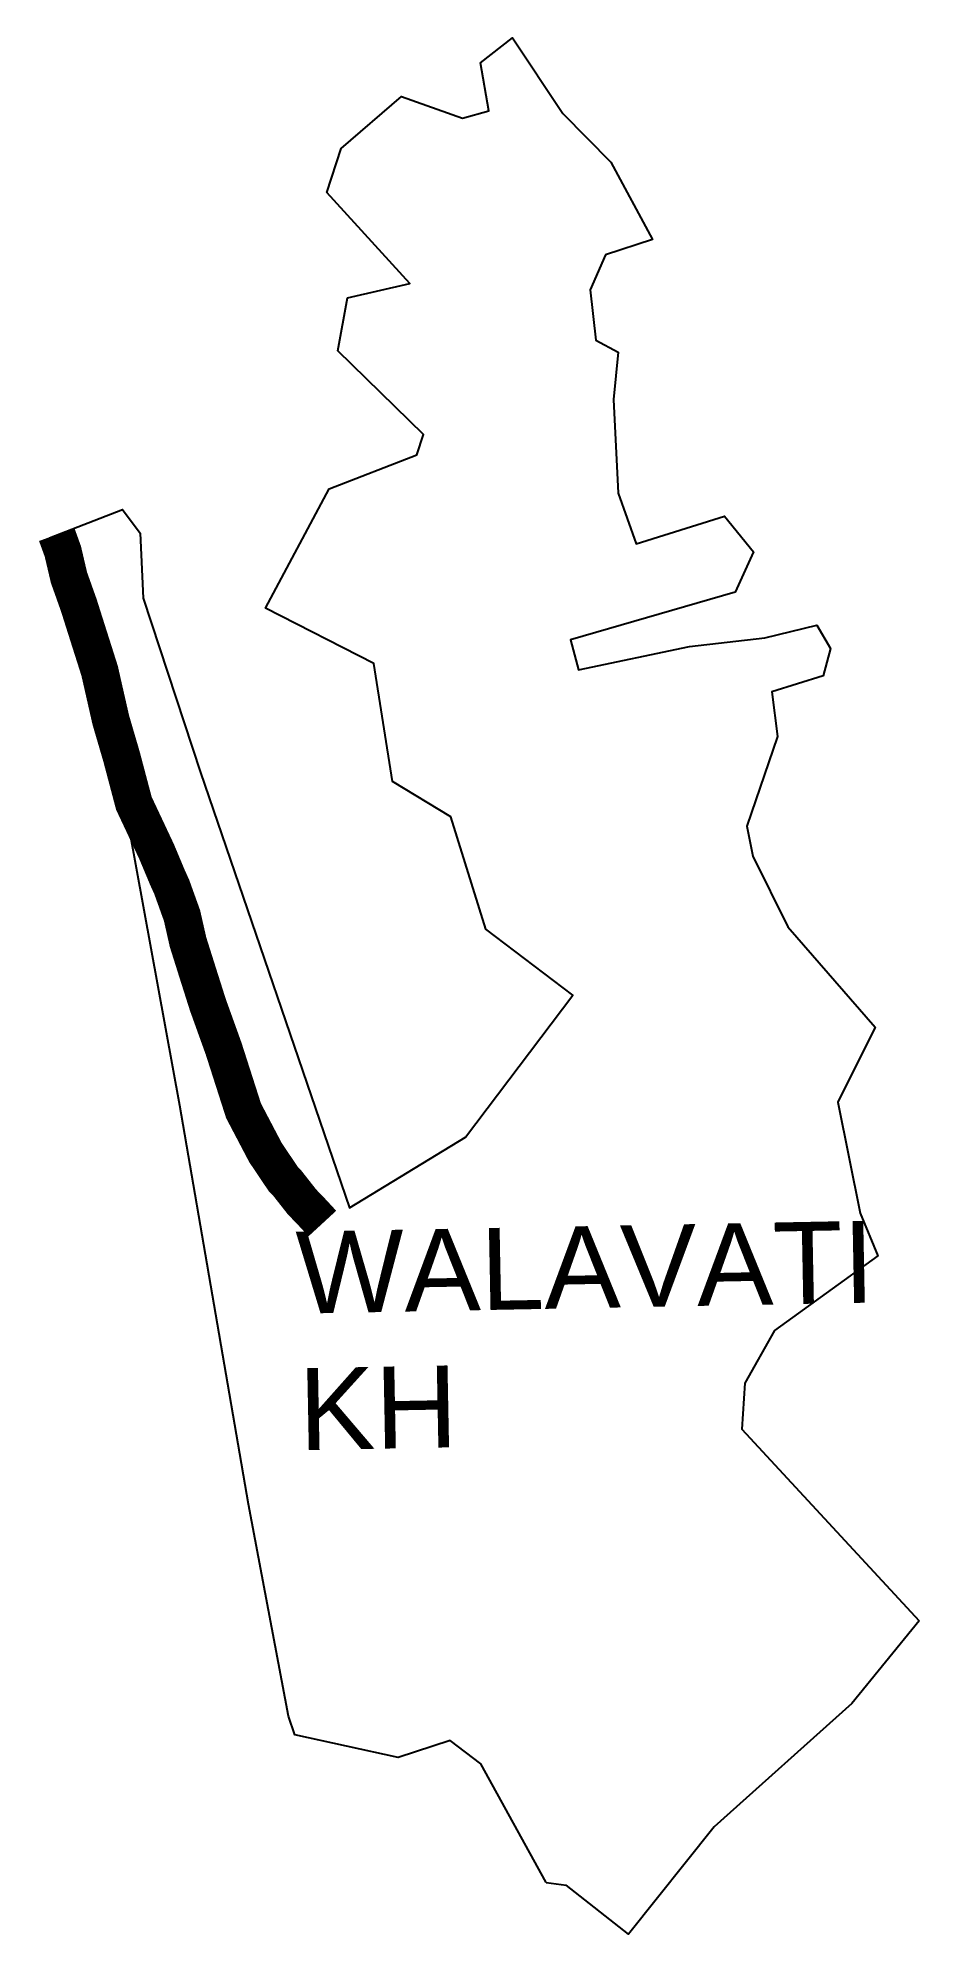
# Model space of a CAD drawing. Header units: metres. Extents: x 274747 to 289070, y 1998760 to 2074814.
# Drawn here: x 287900 to 289070, y 1998760 to 2001276 of the extents above; entities outside this region: 2.
import ezdxf

# ---------------------------------------------------------------- set-up
doc = ezdxf.new("R2010")
doc.units = ezdxf.units.M
doc.header["$MEASUREMENT"] = 0
for name, color, linetype in [('NATURALLY PROTECTED', 3, 'Continuous'), ('village', 3, 'Continuous'), ('VILLAGE NAME', 250, 'Continuous')]:
    doc.layers.add(name, color=color, linetype=linetype)
doc.styles.get("Standard").update_dxf_attribs({"font": 'arial.ttf'})

msp = doc.modelspace()

# ---------------------------------------------------------------- linework, layer by layer
at = {"layer": 'NATURALLY PROTECTED', "const_width": 50, "flags": 128}
for points in [[(274963.1, 2074788.5), (274961, 2074773.3), (274948.2, 2074695.2), (274940.5, 2074656.4), (274929.1, 2074613.7), (274923.8, 2074593.2), (274920.5, 2074578.9), (274916.9, 2074566), (274912.1, 2074547.9), (274908.9, 2074533.5), (274906.4, 2074522.6), (274901.8, 2074509.1), (274895.3, 2074483.2), (274884.1, 2074449.4), (274875, 2074420.6), (274862.6, 2074378.1), (274851.2, 2074342.2), (274850.4, 2074339.1)], [(274794.2, 2074199.6), (274788.1, 2074182.7), (274779.8, 2074162.3), (274773.5, 2074148.3), (274772.1, 2074145.1)]]:
    msp.add_lwpolyline(points, dxfattribs=at)
at = {"layer": 'NATURALLY PROTECTED', "color": 116, "true_color": 0x136734, "const_width": 50, "flags": 128}
msp.add_lwpolyline([(287925.1, 2000617), (287933.2, 2000594.6), (287941.4, 2000559.7), (287954.3, 2000523.5), (287963, 2000496), (287982, 2000436.2), (287996.9, 2000370.7), (288011, 2000322.6), (288027.5, 2000260.3), (288057.7, 2000196.1), (288072, 2000162), (288077.7, 2000149.4), (288091.4, 2000111.3), (288099.4, 2000076), (288113.1, 2000032.6), (288125.8, 1999992.6), (288146.7, 1999934.5), (288173.1, 1999852.2), (288202.2, 1999796.8), (288225.8, 1999761.7), (288231.1, 1999756.2), (288250.6, 1999731.4), (288264.7, 1999716.7), (288277.7, 1999702.6)], dxfattribs=at)
at = {"layer": 'village', "color": 3, "true_color": 0x00ff00}
msp.add_lwpolyline([(288574.9, 1998828), (288601.1, 1998824.5)], dxfattribs=at)
for points in [[(288574.9, 1998828, 0), (288488, 1998985.7, 0), (288447.3, 1999016.4, 0), (288378.3, 1998993.9, 0), (288241.2, 1999023.9, 0), (288232.6, 1999049, 0), (288179.7, 1999330.3, 0), (288088.3, 1999859.2, 0), (288021.6, 2000225, 0), (287915.3, 2000612.6, 0), (288012.4, 2000650.1, 0), (288035.9, 2000618.9, 0), (288039.8, 2000532.8, 0), (288115.9, 2000301, 0), (288313.6, 1999723.5, 0), (288467.6, 1999817.3, 0), (288610.3, 2000005.7, 0), (288494.5, 2000093.2, 0), (288448.2, 2000242.5, 0), (288370.9, 2000289.3, 0), (288346.2, 2000446, 0), (288202, 2000519.3, 0), (288286.9, 2000677.9, 0), (288403, 2000722.8, 0), (288412, 2000749.9, 0), (288298.3, 2000860.8, 0), (288310.9, 2000931, 0), (288394, 2000950.3, 0), (288283.6, 2001070.8, 0), (288302.5, 2001129.2, 0), (288382.8, 2001198.5, 0), (288463.6, 2001169.6, 0), (288498.5, 2001179.3, 0), (288487.6, 2001243.1, 0), (288530.1, 2001276.1, 0), (288596.7, 2001175.9, 0), (288660.4, 2001111.2, 0), (288715.8, 2001008.4, 0), (288653.6, 2000988.1, 0), (288633, 2000941.7, 0), (288640.7, 2000875.1, 0), (288670.2, 2000859.3, 0), (288664, 2000796.1, 0), (288670.5, 2000671.8, 0), (288694.1, 2000604.8, 0), (288811.5, 2000641.4, 0), (288850.1, 2000594.2, 0), (288825.7, 2000540.4, 0), (288607, 2000477.5, 0), (288617.8, 2000437.3, 0), (288764.9, 2000468.4, 0), (288865.1, 2000479.8, 0), (288934.2, 2000496.6, 0), (288952.1, 2000465.9, 0), (288942.4, 2000429.5, 0), (288874.4, 2000408.2, 0), (288881.9, 2000349.1, 0), (288841.2, 2000229.9, 0), (288849.1, 2000190.4, 0), (288895.5, 2000096.4, 0), (289011.3, 1999963.1, 0), (288961.9, 1999863.8, 0), (288991.4, 1999716.3, 0), (289015.1, 1999659.7, 0), (288877.9, 1999560.7, 0), (288838.3, 1999490.7, 0), (288834.4, 1999429.6, 0), (289069.8, 1999175.1, 0)], [(289069.8, 1999175.1, 0), (288980.6, 1999065.6, 0), (288797.8, 1998901.7, 0), (288684.1, 1998759.6, 0), (288601.1, 1998824.5, 0)]]:
    msp.add_polyline3d(points, dxfattribs=at)

# ---------------------------------------------------------------- texts
at = {"layer": 'VILLAGE NAME', "insert": (288241.7, 1999691.7), "char_height": 108.748, "attachment_point": 1, "rotation": 1.1028}
msp.add_mtext_dynamic_manual_height_columns('{\\fArial|b0|i0|c0|p34;WALAVATI KH}', width=727.51, gutter_width=543.7, heights=[0], dxfattribs=at)

doc.saveas('drawing.dxf')
